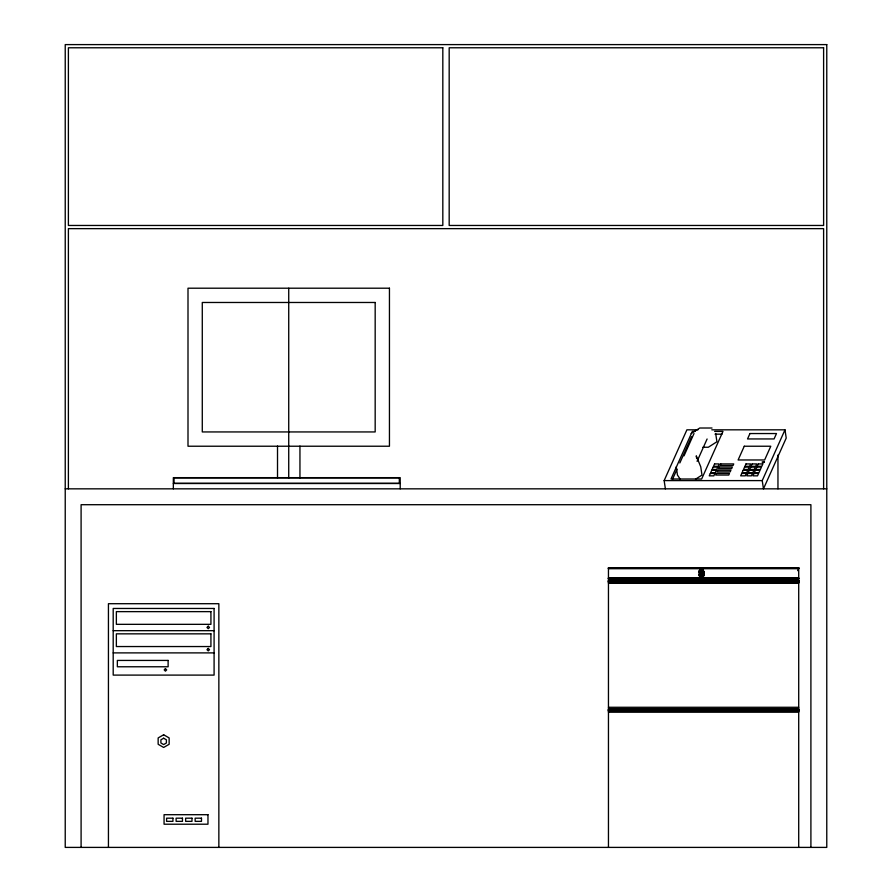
<?xml version="1.0" encoding="UTF-8"?>
<svg xmlns="http://www.w3.org/2000/svg" width="892" height="892" viewBox="0 0 892 892"><rect width="100%" height="100%" fill="white"/><g stroke="black" fill="none" stroke-linecap="round" stroke-linejoin="round"><path stroke-width="1.34" d="M704.044 573.166L703.297 570.044L702.082 568.918L700.722 568.906L699.127 570.969L701.402 569.007C704.479 569.932 704.502 574.749 702.617 576.856C700.265 578.696 697.544 573.099 700.711 577.503C708.772 578.707 698.637 559.998 704.067 573.244M698.826 572.062L699.127 570.969L699.25 575.295M700.042 570.902L699.54 574.047L700.889 576.355L702.74 575.518L703.242 572.374M703.242 574.069L703.309 573.221M704.011 573.233C705.171 576.522 700.053 577.693 699.495 576.366M702.071 568.851L701.402 569.007L702.06 568.895M699.584 572.374L699.774 571.616M703.242 576.366L703.777 574.314M665.387 488.838L664.15 480.598L686.907 429.821L697.968 429.821M672.523 479.249L677.017 469.225M679.827 462.97L691.623 436.667M684.008 455.834L694.021 433.512M697.087 461.331L707.1 438.998M784.993 429.821L786.22 438.072L763.463 488.838L762.236 480.598L784.993 429.821L711.783 429.821M797.638 570.657L798.708 568.449L608.456 568.449M700.075 570.958L701.402 569.955L702.718 570.969M701.012 572.118L701.012 574.292M701.781 574.292L701.792 572.14M700.465 570.456L702.338 570.467M699.005 574.281L699.116 575.418M691.166 433.512L699.763 428.015L712.028 428.015M695.537 479.194L701.982 475.068L700.755 466.828L696.262 455.834L696.674 458.577M695.113 431.405L692.326 431.405L670.996 479.004L701.647 479.004L722.977 431.405L714.626 431.405M715.027 434.159L721.996 434.159M702.885 447.249L708.326 447.249L716.923 441.752L715.685 433.512M664.15 480.598L762.236 480.598M173.338 483.464L400.207 483.464M65.228 488.838L826.773 488.838M798.708 567.791L608.456 567.847L798.708 567.713L798.708 847.4M608.456 568.104L798.708 568.003M608.456 568.327L798.708 568.215M608.456 568.583L798.708 568.583M608.456 577.927L798.708 577.927L608.456 578.172M608.456 578.295L798.708 578.295M608.456 578.495L798.708 578.395M608.456 578.663L798.708 578.585M608.456 578.752L798.708 578.785M608.456 580.536L798.708 580.436M608.456 580.748L798.708 580.636M608.456 580.87L798.708 580.87M608.456 581.116L798.708 581.116M608.456 581.238L798.708 581.238M608.456 581.495L798.708 581.361M608.456 581.617L798.708 581.617M608.456 581.852L798.708 581.74M608.456 582.03L798.708 581.952M608.456 582.108L798.708 582.108M608.456 582.632L798.708 582.632M608.456 583.178L798.708 583.178M113.195 630.677L214.091 630.677M113.195 652.888L214.091 652.888M608.456 707.278L798.708 707.278M608.456 709.185L798.708 709.073M608.456 709.296L798.708 709.296M608.456 709.541L798.708 709.419M608.456 709.809L798.708 709.809M608.456 710.088L798.708 709.954M608.456 710.233L798.708 710.233M608.456 710.366L798.708 710.5M608.456 710.623L798.708 710.623M608.456 710.868L798.708 710.812M608.456 710.891L798.708 710.902M608.456 711.47L798.708 711.47M608.456 712.072L798.708 712.072M701.391 576.388L700.454 575.964M680.395 479.461L677.463 475.068L676.236 466.828M702.751 570.913L703.197 572.396M700.053 569.308L700.733 568.828M699.774 574.794L700.064 575.452M823.606 488.838L823.606 228.642L68.394 228.642L68.394 488.838M810.906 847.4L810.906 504.705L81.094 504.705L81.094 847.4M777.958 455.009L777.958 488.838M608.456 567.713L608.456 847.4M400.207 488.838L400.207 477.655L173.338 477.655L173.338 488.838M299.946 446.078L299.946 477.934M288.729 288.205L288.729 477.934M277.512 446.078L277.512 477.934M218.852 847.4L218.852 603.706L108.434 603.706L108.434 847.4M701.012 570.456L701.001 574.894L701.781 574.905L701.792 570.456L701.012 570.456M710.322 473.451L709.251 475.837L713.845 475.837L714.916 473.451L710.322 473.451M711.738 470.285L710.679 472.66L715.273 472.66L716.343 470.285L711.738 470.285M713.165 467.107L712.095 469.482L716.689 469.482L717.759 467.107L713.165 467.107M714.581 463.929L713.522 466.315L718.116 466.315L719.186 463.929L714.581 463.929M716.443 473.451L715.741 475.046L728.764 475.046L729.478 473.451L716.443 473.451M717.87 470.285L717.157 471.868L730.18 471.868L730.894 470.285L717.87 470.285M719.298 467.107L718.584 468.69L731.607 468.69L732.321 467.107L719.298 467.107M720.714 463.929L720 465.524L733.034 465.524L733.737 463.929L720.714 463.929M744.263 446.234L738.108 459.971L764.634 459.971L770.788 446.234L744.263 446.234M749.96 433.545L747.529 438.942L774.066 438.942L776.486 433.545L749.96 433.545M741.731 473.451L740.672 475.837L745.266 475.837L746.336 473.451L741.731 473.451M743.159 470.285L742.088 472.66L746.682 472.66L747.752 470.285L743.159 470.285M744.575 467.107L743.515 469.482L748.109 469.482L749.18 467.107L744.575 467.107M746.002 463.929L744.932 466.315L749.536 466.315L750.596 463.929L746.002 463.929M747.864 473.451L746.794 475.837L751.399 475.837L752.458 473.451L747.864 473.451M749.291 470.285L748.221 472.66L752.815 472.66L753.885 470.285L749.291 470.285M750.707 467.107L749.637 469.482L754.242 469.482L755.301 467.107L750.707 467.107M752.134 463.929L751.064 466.315L755.658 466.315L756.728 463.929L752.134 463.929M753.996 473.451L752.926 475.837L757.52 475.837L758.59 473.451L753.996 473.451M755.413 470.285L754.353 472.66L758.947 472.66L760.017 470.285L755.413 470.285M756.84 467.107L755.769 469.482L760.374 469.482L761.433 467.107L756.84 467.107M758.267 463.929L757.197 466.315L761.79 466.315L762.861 463.929L758.267 463.929M165.433 668.632L164.184 669.892L165.433 671.152L166.692 669.892L165.433 668.632M208.237 626.195L206.977 627.444L208.237 628.704L209.497 627.444L208.237 626.195M208.237 648.406L206.977 649.666L208.237 650.915L209.497 649.666L208.237 648.406M764.433 461.956L762.816 462.993L762.136 461.956L764.433 461.956M163.649 734.763L158.152 737.929L158.152 744.285L163.649 747.451L169.145 744.285L169.145 737.929L163.649 734.763M163.649 738.23L160.895 739.814L160.895 742.991L163.649 744.575L166.391 742.991L166.391 739.814L163.649 738.23M826.773 44.6L65.228 44.6L65.228 847.4L826.773 847.4L826.773 44.6M442.822 47.778L68.394 47.778L68.394 225.464L442.822 225.464L442.822 47.778M823.606 47.778L449.178 47.778L449.178 225.464L823.606 225.464L823.606 47.778M389.447 288.205L188 288.205L188 446.223L389.447 446.223L389.447 288.205M375.175 302.477L202.283 302.477L202.283 431.94L375.175 431.94L375.175 302.477M399.326 477.844L174.04 477.844L174.04 483.375L399.326 483.375L399.326 477.844M214.091 608.467L113.195 608.467L113.195 675.099L214.091 675.099L214.091 608.467M210.925 611.633L116.361 611.633L116.361 624.333L210.925 624.333L210.925 611.633M210.925 633.844L116.361 633.844L116.361 646.544L210.925 646.544L210.925 633.844M168.12 660.426L117.354 660.426L117.354 666.77L168.12 666.77L168.12 660.426M207.97 814.697L164.061 814.697L164.061 824.208L207.97 824.208L207.97 814.697M172.936 818.176L166.592 818.176L166.592 821.354L172.936 821.354L172.936 818.176M182.459 818.176L176.114 818.176L176.114 821.354L182.459 821.354L182.459 818.176M191.981 818.176L185.636 818.176L185.636 821.354L191.981 821.354L191.981 818.176M201.492 818.176L195.147 818.176L195.147 821.354L201.492 821.354L201.492 818.176"/></g></svg>
